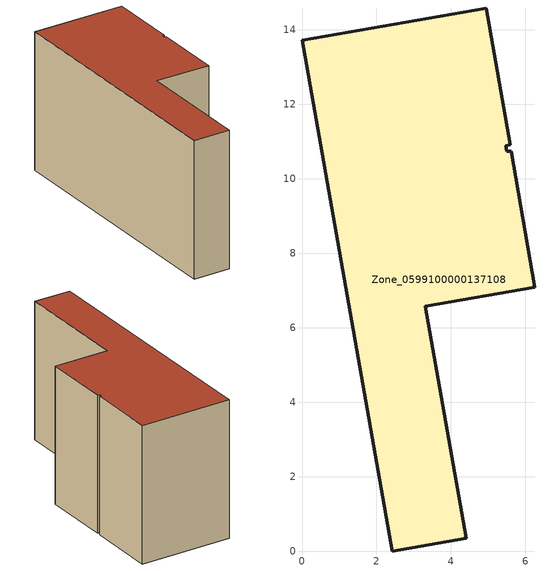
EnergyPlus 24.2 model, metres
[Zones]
Zone_0599100000137108
 floor ground (C_G): 5.62,10.74 6.26,7.09 3.31,6.58 4.42,0.34 2.43,0 0,13.72 4.95,14.59 5.59,10.91 5.48,10.89 5.5,10.74 z0
 wall outside (C_F): 2.43,0 4.42,0.34 3.31,6.58 6.26,7.09 5.62,10.74 5.5,10.74 5.48,10.89 5.59,10.91 4.95,14.59 0,13.72 2.43,0 z0:7.47
 roof outside (C_R): 6.26,7.09 5.62,10.74 5.5,10.74 5.48,10.89 5.59,10.91 4.95,14.59 0,13.72 2.43,0 4.42,0.34 3.31,6.58 z7.47
[BUILDING]
Pand.0599100000137108: North Axis=0; Terrain=City; Loads Convergence Tolerance Value=0.04; Temperature Convergence Tolerance Value=0.4; Solar Distribution=FullExterior; Maximum Number of Warmup Days=25; Minimum Number of Warmup Days=1
[Site:Location]
Rotterdam.The.Hague.AP_ZH_NLD Design_Conditions: Latitude=51.96; Longitude=4.45; Time Zone=1; Elevation=-4.5
[SITE:GROUNDTEMPERATURE:BUILDINGSURFACE]
18, 18, 18, 18, 18, 18, 18, 18, 18, 18, 18, 18
[MATERIAL] Thermal Absorptance=0.9; Solar Absorptance=0.7; Visible Absorptance=0.7
Name | Roughness | Thickness | Conductivity | Density | Specific Heat
G.TC.1946 | MediumSmooth | 0.15 | 1 | 540 | 1210
F.TC.1946 | Rough | 0.3 | 0.857143 | 1920 | 840
R.TC.1946 | MediumRough | 0.2 | 0.909091 | 1500 | 1000
[CONSTRUCTION]
C_G: G.TC.1946
C_F: F.TC.1946
C_R: R.TC.1946
[ZONE]
Zone_0599100000137108: Type=1; Multiplier=1; Ceiling Height=Autocalculate; Volume=Autocalculate; Floor Area=autocalculate; Part of Total Floor Area=Yes
[ZONEINFILTRATION:DESIGNFLOWRATE]
Infil_Zone_0599100000137108: Zone or ZoneList or Space or SpaceList=Zone_0599100000137108; Schedule=AlwaysOn; Design Flow Rate Calculation Method=Flow/Area; Flow Rate per Floor Area=0.003; Constant Term Coefficient=1; Temperature Term Coefficient=0; Velocity Term Coefficient=0; Velocity Squared Term Coefficient=0
[HVACTEMPLATE:ZONE:IDEALLOADSAIRSYSTEM]
Zone_0599100000137108: Maximum Heating Supply Air Temperature=50; Minimum Cooling Supply Air Temperature=13; Maximum Heating Supply Air Humidity Ratio=0.0156; Minimum Cooling Supply Air Humidity Ratio=0.0077; Heating Limit=NoLimit; Cooling Limit=NoLimit; Dehumidification Control Type=ConstantSensibleHeatRatio; Cooling Sensible Heat Ratio=0.7; Dehumidification Setpoint=60; Humidification Control Type=None; Humidification Setpoint=30; Outdoor Air Method=None; Outdoor Air Flow Rate per Person=0.00944; Outdoor Air Flow Rate per Zone Floor Area=0; Outdoor Air Flow Rate per Zone=0; Demand Controlled Ventilation Type=None; Outdoor Air Economizer Type=NoEconomizer; Heat Recovery Type=None; Sensible Heat Recovery Effectiveness=0.7; Latent Heat Recovery Effectiveness=0.65
[ZONECONTROL:THERMOSTAT]
ThermostatControl_Zone_0599100000137108: Zone or ZoneList=Zone_0599100000137108; Control Type Schedule=DualSetpointControlType; Control 1=Thermostat_Zone_0599100000137108; Temperature Difference Between Cutout And Setpoint=0
[THERMOSTATSETPOINT:DUALSETPOINT]
Thermostat_Zone_0599100000137108: Heating Setpoint Temperature Schedule=HeatingSetpoint_Zone_0599100000137108; Cooling Setpoint Temperature Schedule=CoolingSetpoint_Zone_0599100000137108
[SCHEDULE:COMPACT]
HeatingSetpoint_Zone_0599100000137108: Through: 12/31, For: AllDays, Until: 24:00, 21
CoolingSetpoint_Zone_0599100000137108: Through: 12/31, For: AllDays, Until: 24:00, 24
DualSetpointControlType: Through: 12/31, For: AllDays, Until: 24:00, 4
AlwaysOn: Through: 12/31, For: AllDays, Until: 24:00, 1
